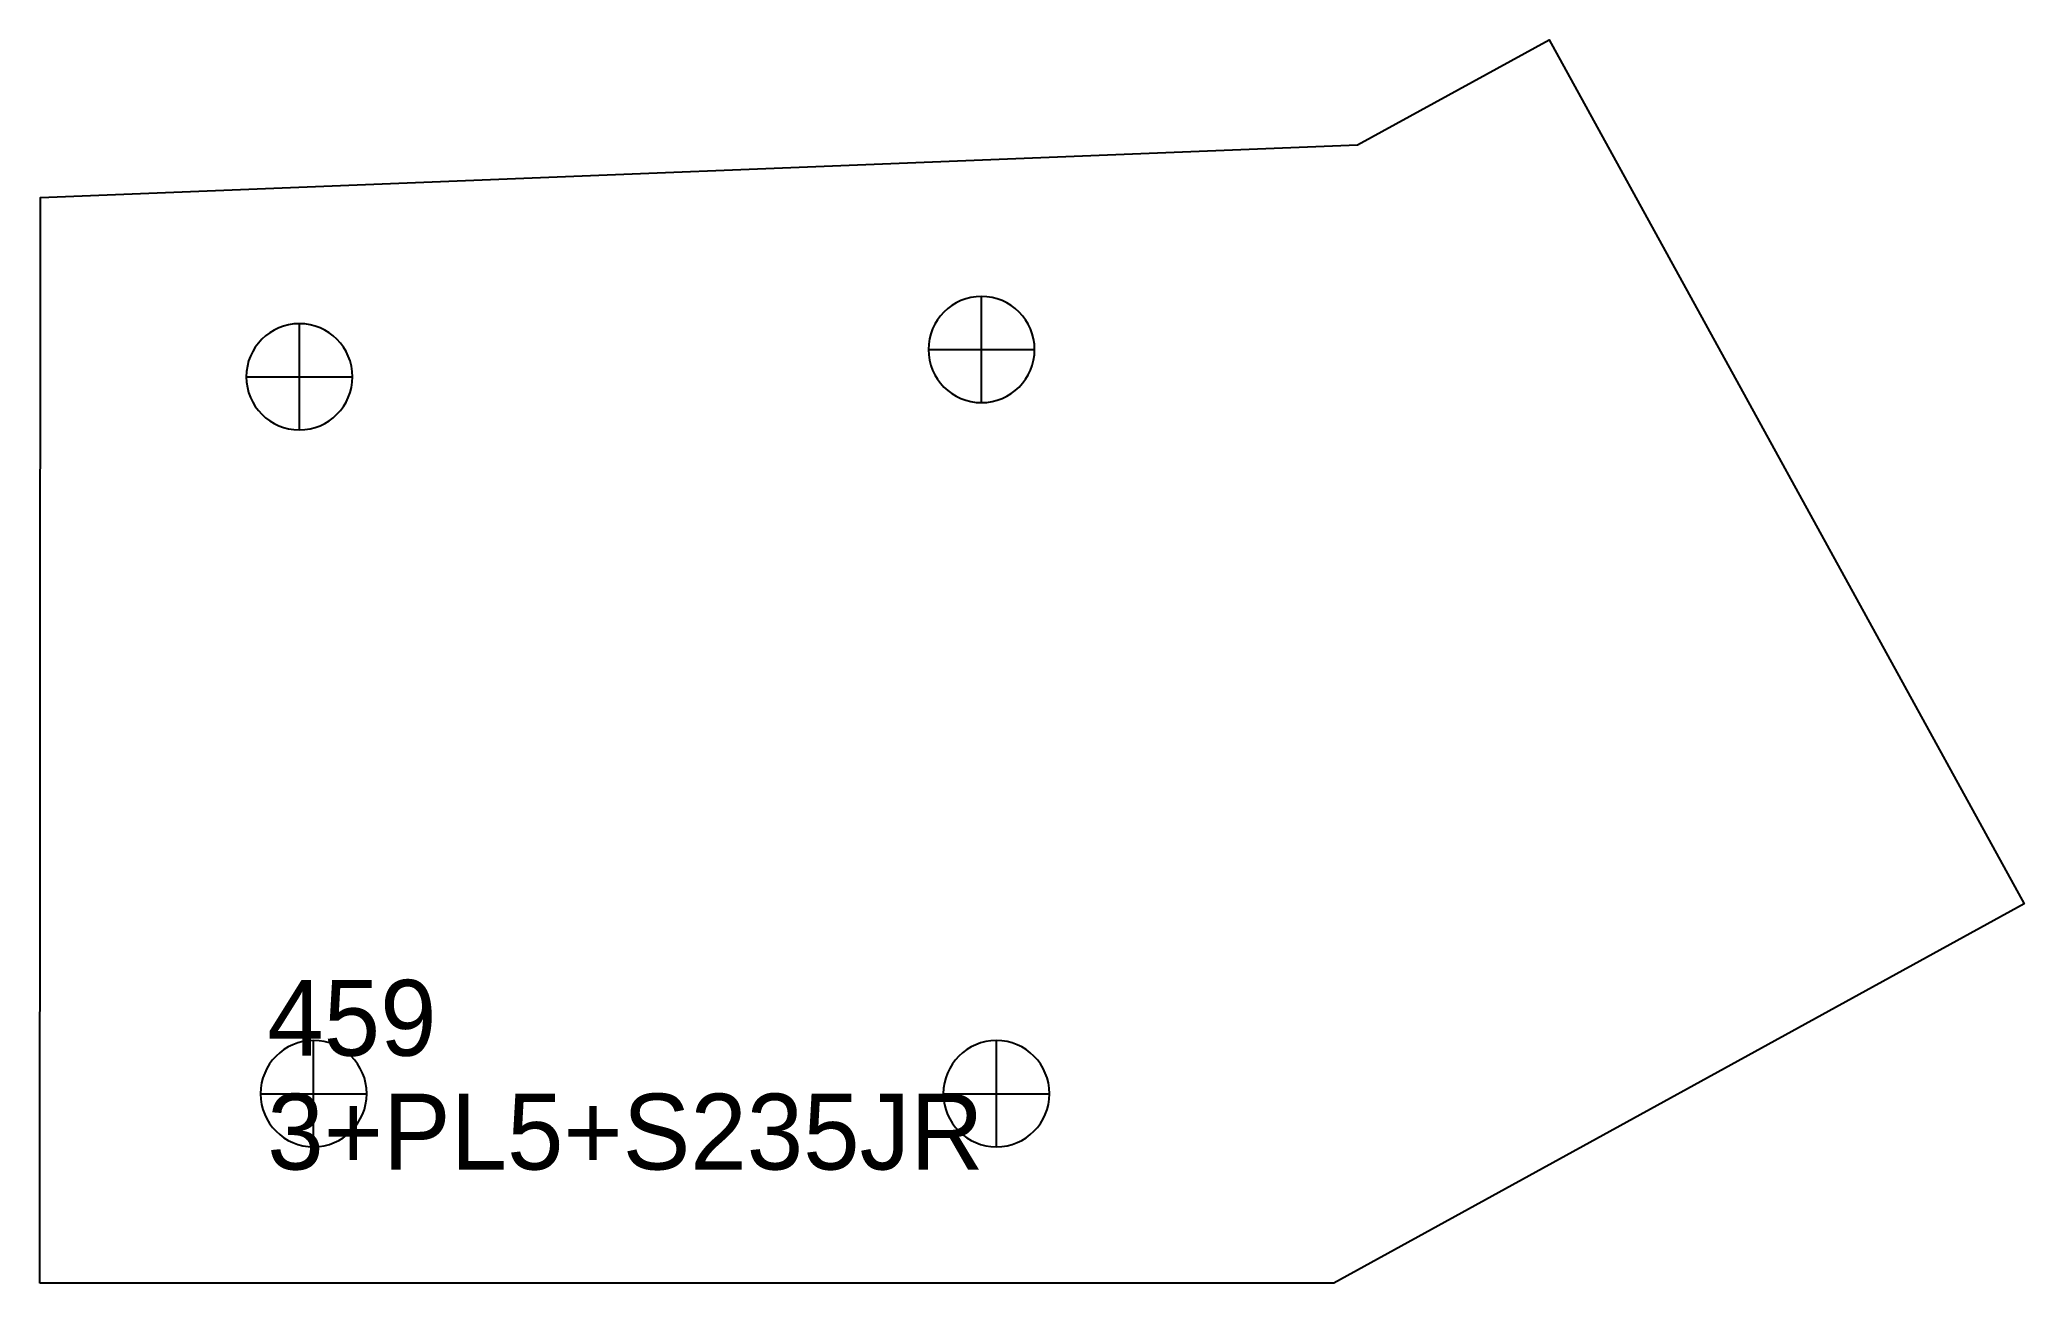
# Model space of a CAD drawing. Extents: x 0 to 262, y 0 to 164.
import ezdxf

# ---------------------------------------------------------------- set-up
doc = ezdxf.new("R2010")
doc.units = 0
for name, color, linetype in [('14', 7, 'CONTINUOUS'), ('CUT', 7, 'CONTINUOUS'), ('SCRIBE', 3, 'CONTINUOUS'), ('TEXT', 7, 'CONTINUOUS')]:
    doc.layers.add(name, color=color, linetype=linetype)

msp = doc.modelspace()

# ---------------------------------------------------------------- linework, layer by layer
at = {"layer": '14', "color": 7, "linetype": 'CONTINUOUS'}
for p, q in [((124.15, 116.1), (124.15, 130.1)), ((124.15, 116.1), (124.15, 130.1)), ((34.23, 112.51), (34.23, 126.51)), ((34.23, 112.51), (34.23, 126.51)), ((117.15, 123.1), (131.15, 123.1)), ((117.15, 123.1), (131.15, 123.1)), ((27.23, 119.51), (41.23, 119.51)), ((27.23, 119.51), (41.23, 119.51)), ((36.11, 18), (36.11, 32)), ((126.11, 18), (126.11, 32)), ((29.11, 25), (43.11, 25)), ((119.11, 25), (133.11, 25))]:
    msp.add_line(p, q, dxfattribs=at)
for points in [[(124.15, 130.1, 1), (124.15, 116.1, 1)], [(124.15, 130.1, 1), (124.15, 116.1, 1)], [(34.23, 126.51, 1), (34.23, 112.51, 1)], [(34.23, 126.51, 1), (34.23, 112.51, 1)], [(36.11, 32, 1), (36.11, 18, 1)], [(126.11, 32, 1), (126.11, 18, 1)]]:
    msp.add_lwpolyline(points, format="xyb", close=True, dxfattribs=at)
at = {"layer": 'CUT', "color": 7, "linetype": 'CONTINUOUS'}
msp.add_lwpolyline([(0, 0), (0.1, 143.15), (173.73, 150.07), (198.97, 163.95), (261.61, 50.03), (170.61, 0)], close=True, dxfattribs=at)

# ---------------------------------------------------------------- texts
at = {"layer": 'SCRIBE', "color": 3}
msp.add_text('459', height=10, dxfattribs=at).set_placement((30, 30))
at = {"layer": 'TEXT', "color": 7}
msp.add_text('3+PL5+S235JR', height=10, dxfattribs=at).set_placement((30, 15))

doc.saveas('drawing.dxf')
